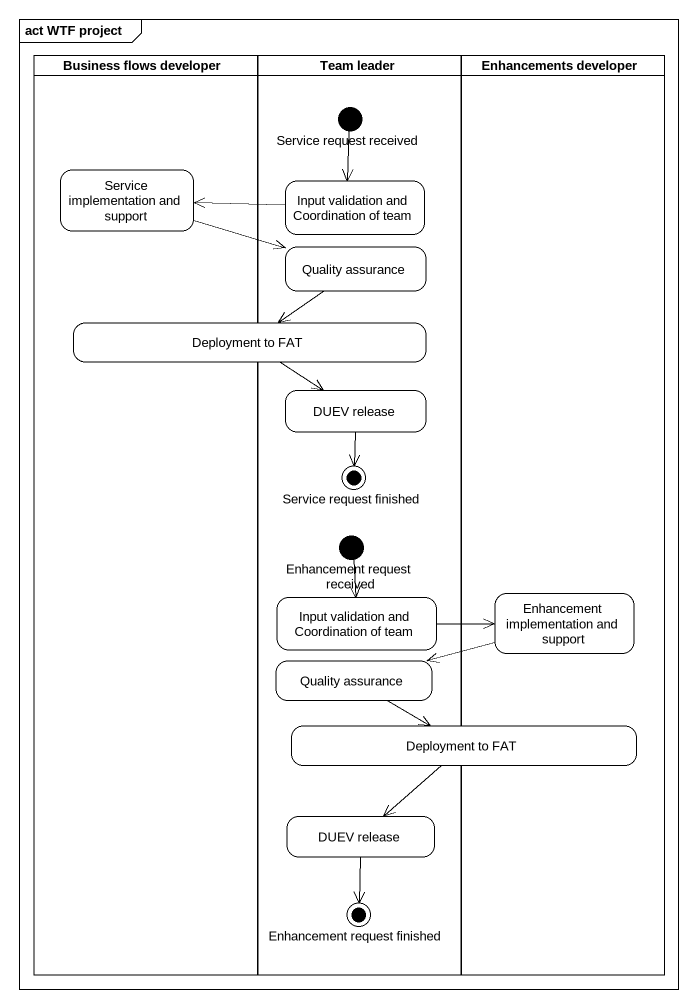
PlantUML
@startuml
mainframe act WTF project
hide empty description
state "Business flows developer" as Business_flows_developer <<partition>> {
  state "Service implementation and support" as Service_implementation_and
}
state "Team leader" as Team_leader <<partition>> {
  state "Service request received" as Service_request_received <<start>>
  state "Input validation and Coordination of team" as Input_validation_and
  state "Quality assurance" as Quality_assurance
  state "DUEV release" as DUEV_release
  state "Service request finished" as Service_request_finished <<end>>
  state "Enhancement request received" as Enhancement_request_received <<start>>
  state "Input validation and Coordination of team" as Input_validation_and_2
  state "Quality assurance" as Quality_assurance_2
  state "DUEV release" as DUEV_release_2
  state "Enhancement request finished" as Enhancement_request_finished <<end>>
}
state "Enhancements developer" as Enhancements_developer <<partition>> {
  state "Enhancement implementation and support" as Enhancement_implementation
}
state "Deployment to FAT" as Deployment_to_FAT
state "Deployment to FAT" as Deployment_to_FAT_2
Service_request_received --> Input_validation_and
Service_implementation_and -right-> Quality_assurance
Input_validation_and -left-> Service_implementation_and
Quality_assurance --> Deployment_to_FAT
Deployment_to_FAT --> DUEV_release
DUEV_release --> Service_request_finished
Enhancement_request_received --> Input_validation_and_2
Input_validation_and_2 -right-> Enhancement_implementation
Enhancement_implementation -left-> Quality_assurance_2
Quality_assurance_2 -right-> Deployment_to_FAT_2
Deployment_to_FAT_2 --> DUEV_release_2
DUEV_release_2 --> Enhancement_request_finished
@enduml
